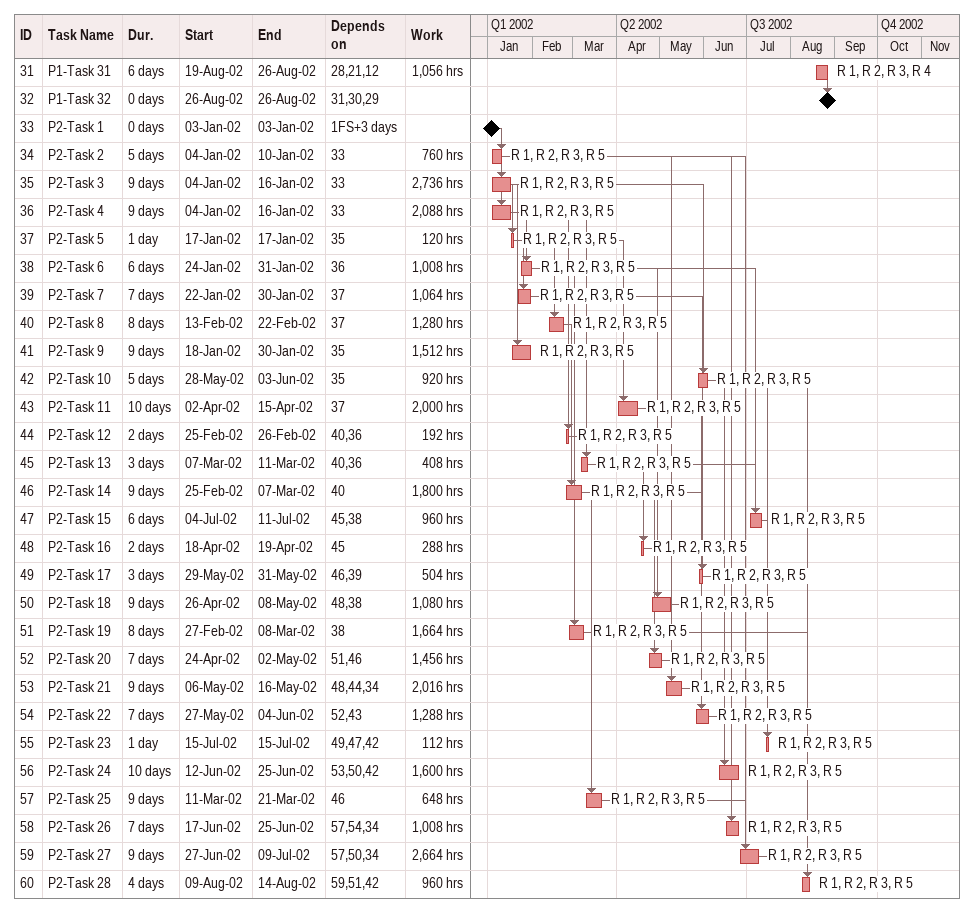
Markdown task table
| ID | Task | Duration | Start | Finish | Predecessors | Resources | Work (h) |
|---|---|---|---|---|---|---|---|
| 31 | P1-Task 31 | 6d | 2002-08-19 | 2002-08-26 | 28, 21, 12 | R 1, R 2, R 3, R 4 | 1056 |
| 32 | P1-Task 32 | 0d | 2002-08-26 | 2002-08-26 | 31, 30, 29 |  |  |
| 33 | P2-Task 1 | 0d | 2002-01-03 | 2002-01-03 | 1FS+3d |  |  |
| 34 | P2-Task 2 | 5d | 2002-01-04 | 2002-01-10 | 33 | R 1, R 2, R 3, R 5 | 760 |
| 35 | P2-Task 3 | 9d | 2002-01-04 | 2002-01-16 | 33 | R 1, R 2, R 3, R 5 | 2736 |
| 36 | P2-Task 4 | 9d | 2002-01-04 | 2002-01-16 | 33 | R 1, R 2, R 3, R 5 | 2088 |
| 37 | P2-Task 5 | 1d | 2002-01-17 | 2002-01-17 | 35 | R 1, R 2, R 3, R 5 | 120 |
| 38 | P2-Task 6 | 6d | 2002-01-24 | 2002-01-31 | 36 | R 1, R 2, R 3, R 5 | 1008 |
| 39 | P2-Task 7 | 7d | 2002-01-22 | 2002-01-30 | 37 | R 1, R 2, R 3, R 5 | 1064 |
| 40 | P2-Task 8 | 8d | 2002-02-13 | 2002-02-22 | 37 | R 1, R 2, R 3, R 5 | 1280 |
| 41 | P2-Task 9 | 9d | 2002-01-18 | 2002-01-30 | 35 | R 1, R 2, R 3, R 5 | 1512 |
| 42 | P2-Task 10 | 5d | 2002-05-28 | 2002-06-03 | 35 | R 1, R 2, R 3, R 5 | 920 |
| 43 | P2-Task 11 | 10d | 2002-04-02 | 2002-04-15 | 37 | R 1, R 2, R 3, R 5 | 2000 |
| 44 | P2-Task 12 | 2d | 2002-02-25 | 2002-02-26 | 40, 36 | R 1, R 2, R 3, R 5 | 192 |
| 45 | P2-Task 13 | 3d | 2002-03-07 | 2002-03-11 | 40, 36 | R 1, R 2, R 3, R 5 | 408 |
| 46 | P2-Task 14 | 9d | 2002-02-25 | 2002-03-07 | 40 | R 1, R 2, R 3, R 5 | 1800 |
| 47 | P2-Task 15 | 6d | 2002-07-04 | 2002-07-11 | 45, 38 | R 1, R 2, R 3, R 5 | 960 |
| 48 | P2-Task 16 | 2d | 2002-04-18 | 2002-04-19 | 45 | R 1, R 2, R 3, R 5 | 288 |
| 49 | P2-Task 17 | 3d | 2002-05-29 | 2002-05-31 | 46, 39 | R 1, R 2, R 3, R 5 | 504 |
| 50 | P2-Task 18 | 9d | 2002-04-26 | 2002-05-08 | 48, 38 | R 1, R 2, R 3, R 5 | 1080 |
| 51 | P2-Task 19 | 8d | 2002-02-27 | 2002-03-08 | 38 | R 1, R 2, R 3, R 5 | 1664 |
| 52 | P2-Task 20 | 7d | 2002-04-24 | 2002-05-02 | 51, 46 | R 1, R 2, R 3, R 5 | 1456 |
| 53 | P2-Task 21 | 9d | 2002-05-06 | 2002-05-16 | 48, 44, 34 | R 1, R 2, R 3, R 5 | 2016 |
| 54 | P2-Task 22 | 7d | 2002-05-27 | 2002-06-04 | 52, 43 | R 1, R 2, R 3, R 5 | 1288 |
| 55 | P2-Task 23 | 1d | 2002-07-15 | 2002-07-15 | 49, 47, 42 | R 1, R 2, R 3, R 5 | 112 |
| 56 | P2-Task 24 | 10d | 2002-06-12 | 2002-06-25 | 53, 50, 42 | R 1, R 2, R 3, R 5 | 1600 |
| 57 | P2-Task 25 | 9d | 2002-03-11 | 2002-03-21 | 46 | R 1, R 2, R 3, R 5 | 648 |
| 58 | P2-Task 26 | 7d | 2002-06-17 | 2002-06-25 | 57, 54, 34 | R 1, R 2, R 3, R 5 | 1008 |
| 59 | P2-Task 27 | 9d | 2002-06-27 | 2002-07-09 | 57, 50, 34 | R 1, R 2, R 3, R 5 | 2664 |
| 60 | P2-Task 28 | 4d | 2002-08-09 | 2002-08-14 | 59, 51, 42 | R 1, R 2, R 3, R 5 | 960 |
